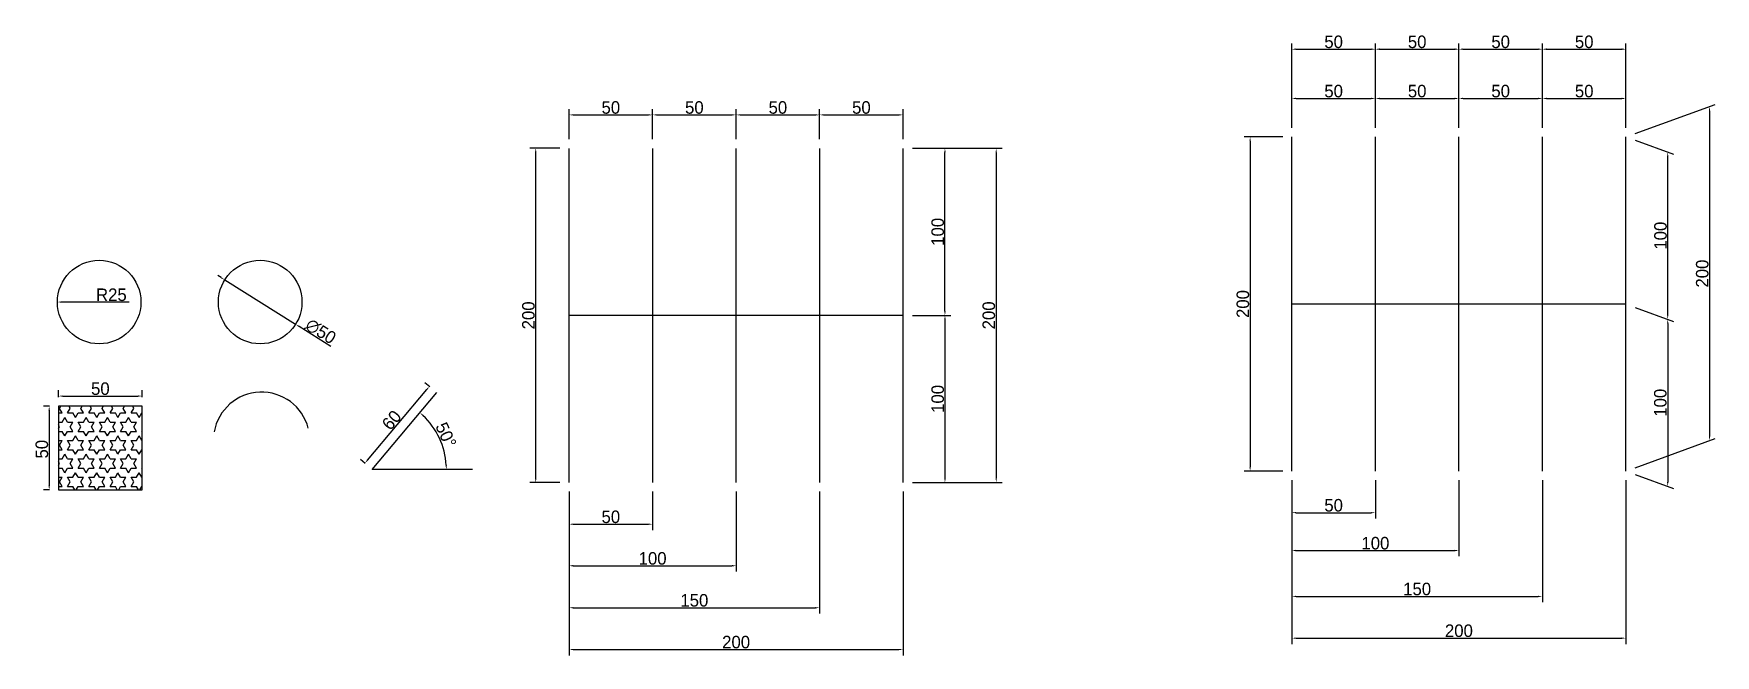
# Model space of a CAD drawing. Header units: millimetres. Extents: x 5 to 1012, y -79 to 293.
import ezdxf

# ---------------------------------------------------------------- set-up
doc = ezdxf.new("R2010")
doc.units = ezdxf.units.MM
doc.dimstyles.new('ISO-25', dxfattribs={"dimtxt": 7.5, "dimasz": 2.5, "dimexe": 3.5, "dimexo": 5.5, "dimtad": 1, "dimtxsty": 'Standard', "dimcen": 2.5, "dimadec": 0, "dimazin": 0, "dimtfac": 1, "dimtmove": 0, "dimatfit": 3, "dimfxl": 1, "dimarcsym": 0})

# ---------------------------------------------------------------- blocks, each defined once
blk = doc.blocks.new('*D2')
at = {"color": 0, "lineweight": -2}
for p, q in [((20, 75.5), (20, 79.6)), ((22.5, 76.1), (67.5, 76.1)), ((70, 75.5), (70, 79.6))]:
    blk.add_line(p, q, dxfattribs=at)
at = {"color": 0}
for points in [[(22.5, 76.5), (22.5, 75.7), (20, 76.1)], [(67.5, 76.5), (67.5, 75.7), (70, 76.1)]]:
    blk.add_solid(points, dxfattribs=at)
at = {"layer": 'Defpoints', "color": 0}
for p in [(70, 76.1), (20, 70), (70, 70)]:
    blk.add_point(p, dxfattribs=at)
at = {"color": 0, "insert": (45, 80.5), "char_height": 7.5, "attachment_point": 5}
blk.add_mtext('50', dxfattribs=at)
blk = doc.blocks.new('*D3')
at = {"color": 0, "lineweight": -2}
for p, q in [((14.5, 70), (10.9, 70)), ((14.4, 67.5), (14.4, 22.5)), ((14.5, 20), (10.9, 20))]:
    blk.add_line(p, q, dxfattribs=at)
at = {"color": 0}
for points in [[(13.9, 67.5), (14.8, 67.5), (14.4, 70)], [(13.9, 22.5), (14.8, 22.5), (14.4, 20)]]:
    blk.add_solid(points, dxfattribs=at)
at = {"layer": 'Defpoints', "color": 0}
for p in [(20, 70), (14.4, 20), (20, 20)]:
    blk.add_point(p, dxfattribs=at)
at = {"color": 0, "insert": (10, 44.3), "char_height": 7.5, "attachment_point": 5, "rotation": 90}
blk.add_mtext('50', dxfattribs=at)
blk = doc.blocks.new('*D4')
at = {"color": 0, "lineweight": -2}
for p, q in [((242.2, 81.7), (239.3, 84.1)), ((205, 37.8), (240.4, 80)), ((203.6, 35.8), (200.7, 38.2))]:
    blk.add_line(p, q, dxfattribs=at)
at = {"color": 0}
for points in [[(240.1, 80.2), (240.7, 79.7), (242, 81.9)], [(204.7, 38.1), (205.3, 37.6), (203.4, 35.9)]]:
    blk.add_solid(points, dxfattribs=at)
at = {"layer": 'Defpoints', "color": 0}
for p in [(242, 81.9), (246.4, 78.2), (207.8, 32.2)]:
    blk.add_point(p, dxfattribs=at)
at = {"color": 0, "insert": (219.4, 61.7), "char_height": 7.5, "attachment_point": 5, "rotation": 50}
blk.add_mtext('60', dxfattribs=at)
blk = doc.blocks.new('*D5')
at = {"color": 0, "lineweight": -2}
blk.add_line((62.2, 132.4), (21.8, 132.4), dxfattribs=at)
at = {"color": 0}
blk.add_solid([(21.8, 132.8), (21.8, 131.9), (19.3, 132.4)], dxfattribs=at)
at = {"layer": 'Defpoints', "color": 0}
for p in [(19.3, 132.4), (44.3, 132.4)]:
    blk.add_point(p, dxfattribs=at)
at = {"color": 0, "insert": (51.6, 136.7), "char_height": 7.5, "attachment_point": 5}
blk.add_mtext('R25', dxfattribs=at)
blk = doc.blocks.new('*D6')
at = {"color": 0, "lineweight": -2}
for p, q in [((117.4, 147), (115.3, 148.3)), ((119.5, 145.6), (161.9, 119.1)), ((183, 105.8), (164, 117.7))]:
    blk.add_line(p, q, dxfattribs=at)
at = {"color": 0}
for points in [[(117.6, 147.3), (117.2, 146.6), (119.5, 145.6)], [(164.2, 118.1), (163.8, 117.4), (161.9, 119.1)]]:
    blk.add_solid(points, dxfattribs=at)
at = {"layer": 'Defpoints', "color": 0}
for p in [(119.5, 145.6), (161.9, 119.1)]:
    blk.add_point(p, dxfattribs=at)
at = {"color": 0, "insert": (176.9, 114.8), "char_height": 7.5, "attachment_point": 5, "rotation": 327.8867}
blk.add_mtext('∅50', dxfattribs=at)
blk = doc.blocks.new('*D9')
at = {"color": 0, "lineweight": -2}
blk.add_arc((207.8, 32.2), 44.3, 3.2335, 46.7665, dxfattribs=at)
at = {"color": 0}
for points in [[(237.9, 64.2), (238.4, 64.8), (236.3, 66.2)], [(252.5, 34.7), (251.6, 34.7), (252.1, 32.2)]]:
    blk.add_solid(points, dxfattribs=at)
at = {"layer": 'Defpoints', "color": 0}
for p in [(246.4, 78.2), (250.3, 44.9), (207.8, 32.2), (207.8, 32.2), (267.8, 32.2)]:
    blk.add_point(p, dxfattribs=at)
at = {"color": 0, "insert": (251.9, 52.8), "char_height": 7.5, "attachment_point": 5, "rotation": 295}
blk.add_mtext('50°', dxfattribs=at)
blk = doc.blocks.new('*D10')
at = {"color": 0, "lineweight": -2}
for p, q in [((320.1, 224.4), (302.1, 224.4)), ((305.6, 221.9), (305.6, 26.9)), ((320.1, 24.4), (302.1, 24.4))]:
    blk.add_line(p, q, dxfattribs=at)
at = {"color": 0}
for points in [[(305.2, 221.9), (306.1, 221.9), (305.6, 224.4)], [(305.2, 26.9), (306.1, 26.9), (305.6, 24.4)]]:
    blk.add_solid(points, dxfattribs=at)
at = {"layer": 'Defpoints', "color": 0}
for p in [(325.6, 224.4), (305.6, 24.4), (325.6, 24.4)]:
    blk.add_point(p, dxfattribs=at)
at = {"color": 0, "insert": (301.3, 124.4), "char_height": 7.5, "attachment_point": 5, "rotation": 90}
blk.add_mtext('200', dxfattribs=at)
blk = doc.blocks.new('*D11')
at = {"color": 0, "lineweight": -2}
for p, q in [((325.6, 229.9), (325.6, 247.9)), ((328.1, 244.4), (373.1, 244.4)), ((375.6, 229.9), (375.6, 247.9))]:
    blk.add_line(p, q, dxfattribs=at)
at = {"color": 0}
for points in [[(328.1, 244.8), (328.1, 244), (325.6, 244.4)], [(373.1, 244.8), (373.1, 244), (375.6, 244.4)]]:
    blk.add_solid(points, dxfattribs=at)
at = {"layer": 'Defpoints', "color": 0}
for p in [(375.6, 244.4), (325.6, 224.4), (375.6, 224.4)]:
    blk.add_point(p, dxfattribs=at)
at = {"color": 0, "insert": (350.6, 248.8), "char_height": 7.5, "attachment_point": 5}
blk.add_mtext('50', dxfattribs=at)
blk = doc.blocks.new('*D12')
at = {"color": 0, "lineweight": -2}
for p, q in [((375.6, 229.9), (375.6, 247.9)), ((378.1, 244.4), (423.1, 244.4)), ((425.6, 229.9), (425.6, 247.9))]:
    blk.add_line(p, q, dxfattribs=at)
at = {"color": 0}
for points in [[(378.1, 244.8), (378.1, 244), (375.6, 244.4)], [(423.1, 244.8), (423.1, 244), (425.6, 244.4)]]:
    blk.add_solid(points, dxfattribs=at)
at = {"layer": 'Defpoints', "color": 0}
for p in [(425.6, 244.4), (375.6, 224.4), (425.6, 224.4)]:
    blk.add_point(p, dxfattribs=at)
at = {"color": 0, "insert": (400.6, 248.8), "char_height": 7.5, "attachment_point": 5}
blk.add_mtext('50', dxfattribs=at)
blk = doc.blocks.new('*D13')
at = {"color": 0, "lineweight": -2}
for p, q in [((425.6, 229.9), (425.6, 247.9)), ((428.1, 244.4), (473.1, 244.4)), ((475.6, 229.9), (475.6, 247.9))]:
    blk.add_line(p, q, dxfattribs=at)
at = {"color": 0}
for points in [[(428.1, 244.8), (428.1, 244), (425.6, 244.4)], [(473.1, 244.8), (473.1, 244), (475.6, 244.4)]]:
    blk.add_solid(points, dxfattribs=at)
at = {"layer": 'Defpoints', "color": 0}
for p in [(475.6, 244.4), (425.6, 224.4), (475.6, 224.4)]:
    blk.add_point(p, dxfattribs=at)
at = {"color": 0, "insert": (450.6, 248.8), "char_height": 7.5, "attachment_point": 5}
blk.add_mtext('50', dxfattribs=at)
blk = doc.blocks.new('*D14')
at = {"color": 0, "lineweight": -2}
for p, q in [((475.6, 229.9), (475.6, 247.9)), ((478.1, 244.4), (523.1, 244.4)), ((525.6, 229.9), (525.6, 247.9))]:
    blk.add_line(p, q, dxfattribs=at)
at = {"color": 0}
for points in [[(478.1, 244.8), (478.1, 244), (475.6, 244.4)], [(523.1, 244.8), (523.1, 244), (525.6, 244.4)]]:
    blk.add_solid(points, dxfattribs=at)
at = {"layer": 'Defpoints', "color": 0}
for p in [(525.6, 244.4), (475.6, 224.4), (525.6, 224.4)]:
    blk.add_point(p, dxfattribs=at)
at = {"color": 0, "insert": (500.6, 248.8), "char_height": 7.5, "attachment_point": 5}
blk.add_mtext('50', dxfattribs=at)
blk = doc.blocks.new('*D15')
at = {"color": 0, "lineweight": -2}
for p, q in [((531.1, 224.4), (554.1, 224.4)), ((550.6, 126.9), (550.6, 221.9)), ((531.1, 124.4), (554.1, 124.4))]:
    blk.add_line(p, q, dxfattribs=at)
at = {"color": 0}
for points in [[(550.2, 221.9), (551.1, 221.9), (550.6, 224.4)], [(550.2, 126.9), (551.1, 126.9), (550.6, 124.4)]]:
    blk.add_solid(points, dxfattribs=at)
at = {"layer": 'Defpoints', "color": 0}
for p in [(525.6, 224.4), (550.6, 224.4), (525.6, 124.4)]:
    blk.add_point(p, dxfattribs=at)
at = {"color": 0, "insert": (546.3, 174.4), "char_height": 7.5, "attachment_point": 5, "rotation": 90}
blk.add_mtext('100', dxfattribs=at)
blk = doc.blocks.new('*D16')
at = {"color": 0, "lineweight": -2}
for p, q in [((531.1, 124.4), (554.1, 124.4)), ((550.6, 121.9), (550.6, 26.9)), ((531.1, 24.4), (554.1, 24.4))]:
    blk.add_line(p, q, dxfattribs=at)
at = {"color": 0}
for points in [[(550.2, 121.9), (551.1, 121.9), (550.6, 124.4)], [(550.2, 26.9), (551.1, 26.9), (550.6, 24.4)]]:
    blk.add_solid(points, dxfattribs=at)
at = {"layer": 'Defpoints', "color": 0}
for p in [(525.6, 124.4), (525.6, 24.4), (550.6, 24.4)]:
    blk.add_point(p, dxfattribs=at)
at = {"color": 0, "insert": (546.3, 74.4), "char_height": 7.5, "attachment_point": 5, "rotation": 90}
blk.add_mtext('100', dxfattribs=at)
blk = doc.blocks.new('*D17')
at = {"color": 0, "lineweight": -2}
for p, q in [((531.8, 224.4), (584.8, 224.4)), ((581.3, 221.9), (581.3, 26.9)), ((531.8, 24.4), (584.8, 24.4))]:
    blk.add_line(p, q, dxfattribs=at)
at = {"color": 0}
for points in [[(580.9, 221.9), (581.7, 221.9), (581.3, 224.4)], [(580.9, 26.9), (581.7, 26.9), (581.3, 24.4)]]:
    blk.add_solid(points, dxfattribs=at)
at = {"layer": 'Defpoints', "color": 0}
for p in [(526.3, 224.4), (526.3, 24.4), (581.3, 24.4)]:
    blk.add_point(p, dxfattribs=at)
at = {"color": 0, "insert": (576.9, 124.4), "char_height": 7.5, "attachment_point": 5, "rotation": 90}
blk.add_mtext('200', dxfattribs=at)
blk = doc.blocks.new('*D18')
at = {"color": 0, "lineweight": -2}
for p, q in [((325.6, 18.9), (325.6, -4.1)), ((375.6, 18.9), (375.6, -4.1)), ((328.1, -0.6), (373.1, -0.6))]:
    blk.add_line(p, q, dxfattribs=at)
at = {"color": 0}
for points in [[(328.1, -0.2), (328.1, -1), (325.6, -0.6)], [(373.1, -0.2), (373.1, -1), (375.6, -0.6)]]:
    blk.add_solid(points, dxfattribs=at)
at = {"layer": 'Defpoints', "color": 0}
for p in [(325.6, 24.4), (375.6, 24.4), (375.6, -0.6)]:
    blk.add_point(p, dxfattribs=at)
at = {"color": 0, "insert": (350.6, 3.8), "char_height": 7.5, "attachment_point": 5}
blk.add_mtext('50', dxfattribs=at)
blk = doc.blocks.new('*D19')
at = {"color": 0, "lineweight": -2}
for p, q in [((325.6, 18.9), (325.6, -29)), ((425.6, 18.9), (425.6, -29)), ((328.1, -25.5), (423.1, -25.5))]:
    blk.add_line(p, q, dxfattribs=at)
at = {"color": 0}
for points in [[(328.1, -25), (328.1, -25.9), (325.6, -25.5)], [(423.1, -25), (423.1, -25.9), (425.6, -25.5)]]:
    blk.add_solid(points, dxfattribs=at)
at = {"layer": 'Defpoints', "color": 0}
for p in [(325.6, 24.4), (425.6, 24.4), (425.6, -25.5)]:
    blk.add_point(p, dxfattribs=at)
at = {"color": 0, "insert": (375.6, -21.1), "char_height": 7.5, "attachment_point": 5}
blk.add_mtext('100', dxfattribs=at)
blk = doc.blocks.new('*D20')
at = {"color": 0, "lineweight": -2}
for p, q in [((325.6, 18.9), (325.6, -54.1)), ((475.6, 18.9), (475.6, -54.1)), ((328.1, -50.6), (473.1, -50.6))]:
    blk.add_line(p, q, dxfattribs=at)
at = {"color": 0}
for points in [[(328.1, -50.2), (328.1, -51), (325.6, -50.6)], [(473.1, -50.2), (473.1, -51), (475.6, -50.6)]]:
    blk.add_solid(points, dxfattribs=at)
at = {"layer": 'Defpoints', "color": 0}
for p in [(325.6, 24.4), (475.6, 24.4), (475.6, -50.6)]:
    blk.add_point(p, dxfattribs=at)
at = {"color": 0, "insert": (400.6, -46.2), "char_height": 7.5, "attachment_point": 5}
blk.add_mtext('150', dxfattribs=at)
blk = doc.blocks.new('*D21')
at = {"color": 0, "lineweight": -2}
for p, q in [((325.6, 18.9), (325.6, -79.1)), ((525.6, 18.9), (525.6, -79.1)), ((328.1, -75.6), (523.1, -75.6))]:
    blk.add_line(p, q, dxfattribs=at)
at = {"color": 0}
for points in [[(328.1, -75.2), (328.1, -76), (325.6, -75.6)], [(523.1, -75.2), (523.1, -76), (525.6, -75.6)]]:
    blk.add_solid(points, dxfattribs=at)
at = {"layer": 'Defpoints', "color": 0}
for p in [(325.6, 24.4), (525.6, 24.4), (525.6, -75.6)]:
    blk.add_point(p, dxfattribs=at)
at = {"color": 0, "insert": (425.6, -71.2), "char_height": 7.5, "attachment_point": 5}
blk.add_mtext('200', dxfattribs=at)
blk = doc.blocks.new('*D45')
at = {"color": 0, "lineweight": -2}
for p, q in [((758.3, 236.7), (758.3, 257.7)), ((760.8, 254.2), (805.8, 254.2)), ((808.3, 236.7), (808.3, 257.7))]:
    blk.add_line(p, q, dxfattribs=at)
at = {"color": 0}
for points in [[(760.8, 254.7), (760.8, 253.8), (758.3, 254.2)], [(805.8, 254.7), (805.8, 253.8), (808.3, 254.2)]]:
    blk.add_solid(points, dxfattribs=at)
at = {"layer": 'Defpoints', "color": 0}
for p in [(808.3, 254.2), (758.3, 231.2), (808.3, 231.2)]:
    blk.add_point(p, dxfattribs=at)
at = {"color": 0, "insert": (783.3, 258.6), "char_height": 7.5, "attachment_point": 5}
blk.add_mtext('50', dxfattribs=at)
blk = doc.blocks.new('*D46')
at = {"color": 0, "lineweight": -2}
for p, q in [((808.3, 236.7), (808.3, 257.7)), ((810.8, 254.2), (855.8, 254.2)), ((858.3, 236.7), (858.3, 257.7))]:
    blk.add_line(p, q, dxfattribs=at)
at = {"color": 0}
for points in [[(810.8, 254.7), (810.8, 253.8), (808.3, 254.2)], [(855.8, 254.7), (855.8, 253.8), (858.3, 254.2)]]:
    blk.add_solid(points, dxfattribs=at)
at = {"layer": 'Defpoints', "color": 0}
for p in [(858.3, 254.2), (808.3, 231.2), (858.3, 231.2)]:
    blk.add_point(p, dxfattribs=at)
at = {"color": 0, "insert": (833.3, 258.6), "char_height": 7.5, "attachment_point": 5}
blk.add_mtext('50', dxfattribs=at)
blk = doc.blocks.new('*D47')
at = {"color": 0, "lineweight": -2}
for p, q in [((858.3, 236.7), (858.3, 257.7)), ((860.8, 254.2), (905.8, 254.2)), ((908.3, 236.7), (908.3, 257.7))]:
    blk.add_line(p, q, dxfattribs=at)
at = {"color": 0}
for points in [[(860.8, 254.7), (860.8, 253.8), (858.3, 254.2)], [(905.8, 254.7), (905.8, 253.8), (908.3, 254.2)]]:
    blk.add_solid(points, dxfattribs=at)
at = {"layer": 'Defpoints', "color": 0}
for p in [(908.3, 254.2), (858.3, 231.2), (908.3, 231.2)]:
    blk.add_point(p, dxfattribs=at)
at = {"color": 0, "insert": (883.3, 258.6), "char_height": 7.5, "attachment_point": 5}
blk.add_mtext('50', dxfattribs=at)
blk = doc.blocks.new('*D48')
at = {"color": 0, "lineweight": -2}
for p, q in [((908.3, 236.7), (908.3, 257.7)), ((910.8, 254.2), (955.8, 254.2)), ((958.3, 236.7), (958.3, 257.7))]:
    blk.add_line(p, q, dxfattribs=at)
at = {"color": 0}
for points in [[(910.8, 254.7), (910.8, 253.8), (908.3, 254.2)], [(955.8, 254.7), (955.8, 253.8), (958.3, 254.2)]]:
    blk.add_solid(points, dxfattribs=at)
at = {"layer": 'Defpoints', "color": 0}
for p in [(958.3, 254.2), (908.3, 231.2), (958.3, 231.2)]:
    blk.add_point(p, dxfattribs=at)
at = {"color": 0, "insert": (933.3, 258.6), "char_height": 7.5, "attachment_point": 5}
blk.add_mtext('50', dxfattribs=at)
blk = doc.blocks.new('*D49')
at = {"color": 0, "lineweight": -2}
for p, q in [((758.3, 236.7), (758.3, 287.2)), ((760.8, 283.7), (805.8, 283.7)), ((808.3, 236.7), (808.3, 287.2))]:
    blk.add_line(p, q, dxfattribs=at)
at = {"color": 0}
for points in [[(760.8, 284.2), (760.8, 283.3), (758.3, 283.7)], [(805.8, 284.2), (805.8, 283.3), (808.3, 283.7)]]:
    blk.add_solid(points, dxfattribs=at)
at = {"layer": 'Defpoints', "color": 0}
for p in [(808.3, 283.7), (758.3, 231.2), (808.3, 231.2)]:
    blk.add_point(p, dxfattribs=at)
at = {"color": 0, "insert": (783.3, 288.1), "char_height": 7.5, "attachment_point": 5}
blk.add_mtext('50', dxfattribs=at)
blk = doc.blocks.new('*D50')
at = {"color": 0, "lineweight": -2}
for p, q in [((808.3, 236.7), (808.3, 287.2)), ((810.8, 283.7), (855.8, 283.7)), ((858.3, 236.7), (858.3, 287.2))]:
    blk.add_line(p, q, dxfattribs=at)
at = {"color": 0}
for points in [[(810.8, 284.2), (810.8, 283.3), (808.3, 283.7)], [(855.8, 284.2), (855.8, 283.3), (858.3, 283.7)]]:
    blk.add_solid(points, dxfattribs=at)
at = {"layer": 'Defpoints', "color": 0}
for p in [(858.3, 283.7), (808.3, 231.2), (858.3, 231.2)]:
    blk.add_point(p, dxfattribs=at)
at = {"color": 0, "insert": (833.3, 288.1), "char_height": 7.5, "attachment_point": 5}
blk.add_mtext('50', dxfattribs=at)
blk = doc.blocks.new('*D51')
at = {"color": 0, "lineweight": -2}
for p, q in [((858.3, 236.7), (858.3, 287.2)), ((860.8, 283.7), (905.8, 283.7)), ((908.3, 236.7), (908.3, 287.2))]:
    blk.add_line(p, q, dxfattribs=at)
at = {"color": 0}
for points in [[(860.8, 284.2), (860.8, 283.3), (858.3, 283.7)], [(905.8, 284.2), (905.8, 283.3), (908.3, 283.7)]]:
    blk.add_solid(points, dxfattribs=at)
at = {"layer": 'Defpoints', "color": 0}
for p in [(908.3, 283.7), (858.3, 231.2), (908.3, 231.2)]:
    blk.add_point(p, dxfattribs=at)
at = {"color": 0, "insert": (883.3, 288.1), "char_height": 7.5, "attachment_point": 5}
blk.add_mtext('50', dxfattribs=at)
blk = doc.blocks.new('*D52')
at = {"color": 0, "lineweight": -2}
for p, q in [((908.3, 236.7), (908.3, 287.2)), ((910.8, 283.7), (955.8, 283.7)), ((958.3, 236.7), (958.3, 287.2))]:
    blk.add_line(p, q, dxfattribs=at)
at = {"color": 0}
for points in [[(910.8, 284.2), (910.8, 283.3), (908.3, 283.7)], [(955.8, 284.2), (955.8, 283.3), (958.3, 283.7)]]:
    blk.add_solid(points, dxfattribs=at)
at = {"layer": 'Defpoints', "color": 0}
for p in [(958.3, 283.7), (908.3, 231.2), (958.3, 231.2)]:
    blk.add_point(p, dxfattribs=at)
at = {"color": 0, "insert": (933.3, 288.1), "char_height": 7.5, "attachment_point": 5}
blk.add_mtext('50', dxfattribs=at)
blk = doc.blocks.new('*D53')
at = {"color": 0, "lineweight": -2}
for p, q in [((758.3, 25.7), (758.3, 2.8)), ((808.3, 25.7), (808.3, 2.8)), ((760.8, 6.3), (805.8, 6.3))]:
    blk.add_line(p, q, dxfattribs=at)
at = {"color": 0}
for points in [[(760.8, 6.7), (760.8, 5.9), (758.3, 6.3)], [(805.8, 6.7), (805.8, 5.9), (808.3, 6.3)]]:
    blk.add_solid(points, dxfattribs=at)
at = {"layer": 'Defpoints', "color": 0}
for p in [(758.3, 31.2), (808.3, 31.2), (808.3, 6.3)]:
    blk.add_point(p, dxfattribs=at)
at = {"color": 0, "insert": (783.3, 10.7), "char_height": 7.5, "attachment_point": 5}
blk.add_mtext('50', dxfattribs=at)
blk = doc.blocks.new('*D63')
at = {"color": 0, "lineweight": -2}
for p, q in [((758.3, 25.7), (758.3, -19.8)), ((858.3, 25.7), (858.3, -19.8)), ((760.8, -16.3), (855.8, -16.3))]:
    blk.add_line(p, q, dxfattribs=at)
at = {"color": 0}
for points in [[(760.8, -15.9), (760.8, -16.8), (758.3, -16.3)], [(855.8, -15.9), (855.8, -16.8), (858.3, -16.3)]]:
    blk.add_solid(points, dxfattribs=at)
at = {"layer": 'Defpoints', "color": 0}
for p in [(758.3, 31.2), (858.3, 31.2), (858.3, -16.3)]:
    blk.add_point(p, dxfattribs=at)
at = {"color": 0, "insert": (808.3, -12), "char_height": 7.5, "attachment_point": 5}
blk.add_mtext('100', dxfattribs=at)
blk = doc.blocks.new('*D64')
at = {"color": 0, "lineweight": -2}
for p, q in [((758.3, 25.7), (758.3, -47.3)), ((908.3, 25.7), (908.3, -47.3)), ((760.8, -43.8), (905.8, -43.8))]:
    blk.add_line(p, q, dxfattribs=at)
at = {"color": 0}
for points in [[(760.8, -43.4), (760.8, -44.2), (758.3, -43.8)], [(905.8, -43.4), (905.8, -44.2), (908.3, -43.8)]]:
    blk.add_solid(points, dxfattribs=at)
at = {"layer": 'Defpoints', "color": 0}
for p in [(758.3, 31.2), (908.3, 31.2), (908.3, -43.8)]:
    blk.add_point(p, dxfattribs=at)
at = {"color": 0, "insert": (833.3, -39.4), "char_height": 7.5, "attachment_point": 5}
blk.add_mtext('150', dxfattribs=at)
blk = doc.blocks.new('*D65')
at = {"color": 0, "lineweight": -2}
for p, q in [((758.3, 25.7), (758.3, -72.3)), ((958.3, 25.7), (958.3, -72.3)), ((760.8, -68.8), (955.8, -68.8))]:
    blk.add_line(p, q, dxfattribs=at)
at = {"color": 0}
for points in [[(760.8, -68.4), (760.8, -69.2), (758.3, -68.8)], [(955.8, -68.4), (955.8, -69.2), (958.3, -68.8)]]:
    blk.add_solid(points, dxfattribs=at)
at = {"layer": 'Defpoints', "color": 0}
for p in [(758.3, 31.2), (958.3, 31.2), (958.3, -68.8)]:
    blk.add_point(p, dxfattribs=at)
at = {"color": 0, "insert": (858.3, -64.4), "char_height": 7.5, "attachment_point": 5}
blk.add_mtext('200', dxfattribs=at)
blk = doc.blocks.new('*D66')
at = {"color": 0, "lineweight": -2}
for p, q in [((752.8, 231.2), (729.8, 231.2)), ((733.3, 228.7), (733.3, 33.7)), ((752.8, 31.2), (729.8, 31.2))]:
    blk.add_line(p, q, dxfattribs=at)
at = {"color": 0}
for points in [[(732.9, 228.7), (733.7, 228.7), (733.3, 231.2)], [(732.9, 33.7), (733.7, 33.7), (733.3, 31.2)]]:
    blk.add_solid(points, dxfattribs=at)
at = {"layer": 'Defpoints', "color": 0}
for p in [(758.3, 231.2), (733.3, 31.2), (758.3, 31.2)]:
    blk.add_point(p, dxfattribs=at)
at = {"color": 0, "insert": (729, 131.2), "char_height": 7.5, "attachment_point": 5, "rotation": 90}
blk.add_mtext('200', dxfattribs=at)
blk = doc.blocks.new('*D67')
at = {"color": 0, "lineweight": -2}
for p, q in [((963.8, 229.2), (986.8, 220.8)), ((983.3, 124.6), (983.3, 219.6)), ((963.8, 129.2), (986.8, 120.8))]:
    blk.add_line(p, q, dxfattribs=at)
at = {"color": 0}
for points in [[(982.9, 219.6), (983.7, 219.6), (983.3, 222.1)], [(982.9, 124.6), (983.7, 124.6), (983.3, 122.1)]]:
    blk.add_solid(points, dxfattribs=at)
at = {"layer": 'Defpoints', "color": 0}
for p in [(958.3, 231.2), (983.3, 222.1), (958.3, 131.2)]:
    blk.add_point(p, dxfattribs=at)
at = {"color": 0, "insert": (979, 172.1), "char_height": 7.5, "attachment_point": 5, "rotation": 90}
blk.add_mtext('100', dxfattribs=at)
blk = doc.blocks.new('*D68')
at = {"color": 0, "lineweight": -2}
for p, q in [((963.8, 129.2), (986.8, 120.8)), ((983.3, 119.6), (983.3, 24.6)), ((963.8, 29.2), (986.8, 20.8))]:
    blk.add_line(p, q, dxfattribs=at)
at = {"color": 0}
for points in [[(982.9, 119.6), (983.7, 119.6), (983.3, 122.1)], [(982.9, 24.6), (983.7, 24.6), (983.3, 22.1)]]:
    blk.add_solid(points, dxfattribs=at)
at = {"layer": 'Defpoints', "color": 0}
for p in [(958.3, 131.2), (958.3, 31.2), (983.3, 22.1)]:
    blk.add_point(p, dxfattribs=at)
at = {"color": 0, "insert": (978.9, 72.1), "char_height": 7.5, "attachment_point": 5, "rotation": 90}
blk.add_mtext('100', dxfattribs=at)
blk = doc.blocks.new('*D69')
at = {"color": 0, "lineweight": -2}
for p, q in [((963.8, 233.2), (1011.8, 250.7)), ((1008.3, 246.9), (1008.3, 51.9)), ((963.8, 33.2), (1011.8, 50.7))]:
    blk.add_line(p, q, dxfattribs=at)
at = {"color": 0}
for points in [[(1007.9, 246.9), (1008.7, 246.9), (1008.3, 249.4)], [(1007.9, 51.9), (1008.7, 51.9), (1008.3, 49.4)]]:
    blk.add_solid(points, dxfattribs=at)
at = {"layer": 'Defpoints', "color": 0}
for p in [(958.3, 231.2), (1008.3, 49.4), (958.3, 31.2)]:
    blk.add_point(p, dxfattribs=at)
at = {"color": 0, "insert": (1004, 149.4), "char_height": 7.5, "attachment_point": 5, "rotation": 90}
blk.add_mtext('200', dxfattribs=at)

msp = doc.modelspace()

# ---------------------------------------------------------------- hatches: boundary and pattern name
h = msp.add_hatch()
h.set_pattern_fill('STARS', color=256, style=0)
h.paths.add_polyline_path([(70, 70), (20, 70), (20, 20), (70, 20)])

# ---------------------------------------------------------------- linework, layer by layer
for p, q in [((325.647, 24.385), (325.647, 224.385)), ((375.647, 24.385), (375.647, 224.385)), ((425.647, 24.385), (425.647, 224.385)), ((475.647, 24.385), (475.647, 224.385)), ((525.647, 24.385), (525.647, 224.385)), ((758.326, 31.193), (758.326, 231.193)), ((808.326, 31.193), (808.326, 231.193)), ((858.326, 31.193), (858.326, 231.193)), ((908.326, 31.193), (908.326, 231.193)), ((958.326, 31.193), (958.326, 231.193)), ((958.326, 131.193), (758.326, 131.193)), ((525.647, 124.385), (325.647, 124.385)), ((207.819, 32.228), (246.386, 78.191)), ((267.819, 32.228), (207.819, 32.228))]:
    msp.add_line(p, q)
msp.add_lwpolyline([(20, 20), (70, 20), (70, 70), (20, 70)], close=True)
for centre in [(44.29, 132.358), (140.688, 132.358)]:
    msp.add_circle(centre, 25)
msp.add_arc((141.534, 49.623), 28.841, 14.43666, 169.979306)

# ---------------------------------------------------------------- dimensions: what is measured, and where the dimension line sits
at = {"color": 7}
for base, p1, p2, picture, middle in [((808.326, 283.741), (758.326, 231.193), (808.326, 231.193), '*D49', (783.326, 288.116)), ((858.326, 283.741), (808.326, 231.193), (858.326, 231.193), '*D50', (833.326, 288.116)), ((908.326, 283.741), (858.326, 231.193), (908.326, 231.193), '*D51', (883.326, 288.116)), ((958.326, 283.741), (908.326, 231.193), (958.326, 231.193), '*D52', (933.326, 288.116)), ((808.326, 254.239), (758.326, 231.193), (808.326, 231.193), '*D45', (783.326, 258.614)), ((858.326, 254.239), (808.326, 231.193), (858.326, 231.193), '*D46', (833.326, 258.614)), ((908.326, 254.239), (858.326, 231.193), (908.326, 231.193), '*D47', (883.326, 258.614)), ((958.326, 254.239), (908.326, 231.193), (958.326, 231.193), '*D48', (933.326, 258.614)), ((808.326, 6.306), (758.326, 31.193), (808.326, 31.193), '*D53', (783.326, 10.681)), ((858.326, -16.338), (758.326, 31.193), (858.326, 31.193), '*D63', (808.326, -11.963)), ((908.326, -43.807), (758.326, 31.193), (908.326, 31.193), '*D64', (833.326, -39.432)), ((958.326, -68.768), (758.326, 31.193), (958.326, 31.193), '*D65', (858.326, -64.393))]:
    dim = msp.add_linear_dim(base=base, p1=p1, p2=p2, dimstyle='ISO-25', dxfattribs=at)
    dim.commit()
    dim.dimension.update_dxf_attribs({"geometry": picture, "text_midpoint": middle})
for base, p1, p2, picture, middle in [((375.647, 244.385), (325.647, 224.385), (375.647, 224.385), '*D11', (350.647, 248.76)), ((425.647, 244.385), (375.647, 224.385), (425.647, 224.385), '*D12', (400.647, 248.76)), ((475.647, 244.385), (425.647, 224.385), (475.647, 224.385), '*D13', (450.647, 248.76)), ((525.647, 244.385), (475.647, 224.385), (525.647, 224.385), '*D14', (500.647, 248.76)), ((375.647, -0.615), (325.647, 24.385), (375.647, 24.385), '*D18', (350.647, 3.76)), ((425.647, -25.461), (325.647, 24.385), (425.647, 24.385), '*D19', (375.647, -21.086)), ((475.647, -50.615), (325.647, 24.385), (475.647, 24.385), '*D20', (400.647, -46.24)), ((525.647, -75.596), (325.647, 24.385), (525.647, 24.385), '*D21', (425.647, -71.221))]:
    dim = msp.add_linear_dim(base=base, p1=p1, p2=p2, dimstyle='ISO-25')
    dim.commit()
    dim.dimension.update_dxf_attribs({"geometry": picture, "text_midpoint": middle})
for base, p1, p2, picture, middle in [((1008.326, 49.391), (958.326, 231.193), (958.326, 31.193), '*D69', (1003.951, 149.391)), ((733.326, 31.193), (758.326, 231.193), (758.326, 31.193), '*D66', (728.951, 131.193)), ((983.326, 222.093), (958.326, 131.193), (958.326, 231.193), '*D67', (978.951, 172.093)), ((983.271, 22.113), (958.326, 131.193), (958.326, 31.193), '*D68', (978.896, 72.113))]:
    dim = msp.add_linear_dim(base=base, p1=p1, p2=p2, angle=90, dimstyle='ISO-25', dxfattribs=at)
    dim.commit()
    dim.dimension.update_dxf_attribs({"geometry": picture, "text_midpoint": middle})
for base, p1, p2, picture, middle in [((305.647, 24.385), (325.647, 224.385), (325.647, 24.385), '*D10', (301.272, 124.385)), ((550.647, 224.385), (525.647, 124.385), (525.647, 224.385), '*D15', (546.272, 174.385)), ((581.272, 24.385), (526.272, 224.385), (526.272, 24.385), '*D17', (576.897, 124.385)), ((550.647, 24.385), (525.647, 124.385), (525.647, 24.385), '*D16', (546.272, 74.385))]:
    dim = msp.add_linear_dim(base=base, p1=p1, p2=p2, angle=90, dimstyle='ISO-25')
    dim.commit()
    dim.dimension.update_dxf_attribs({"geometry": picture, "text_midpoint": middle})
dim = msp.add_radius_dim(center=(44.29, 132.358), mpoint=(19.29, 132.358), dimstyle='ISO-25')
dim.commit()
dim.dimension.update_dxf_attribs({"geometry": '*D5', "text_midpoint": (51.582, 132.358), "dimtype": 164})
dim = msp.add_diameter_dim_2p(p1=(119.513, 145.648), p2=(161.863, 119.068), dimstyle='ISO-25')
dim.commit()
dim.dimension.update_dxf_attribs({"geometry": '*D6', "text_midpoint": (176.893, 114.8)})
dim = msp.add_linear_dim(base=(70, 76.128), p1=(20, 70), p2=(70, 70), dimstyle='ISO-25')
dim.commit()
dim.dimension.update_dxf_attribs({"geometry": '*D2', "text_midpoint": (44.983, 76.128), "dimtype": 160})
dim = msp.add_aligned_dim(p1=(207.819, 32.228), p2=(246.386, 78.191), distance=5.738, dimstyle='ISO-25')
dim.commit()
dim.dimension.update_dxf_attribs({"geometry": '*D4', "text_midpoint": (219.355, 61.71)})
dim = msp.add_angular_dim_2l(base=(250.262, 44.935), line1=((207.819, 32.228), (246.386, 78.191)), line2=((267.819, 32.228), (207.819, 32.228)), dimstyle='ISO-25')
dim.commit()
dim.dimension.update_dxf_attribs({"geometry": '*D9', "text_midpoint": (251.938, 52.801)})
dim = msp.add_linear_dim(base=(14.359, 20), p1=(20, 70), p2=(20, 20), angle=90, dimstyle='ISO-25')
dim.commit()
dim.dimension.update_dxf_attribs({"geometry": '*D3', "text_midpoint": (14.359, 44.282), "dimtype": 160})

doc.saveas('drawing.dxf')
